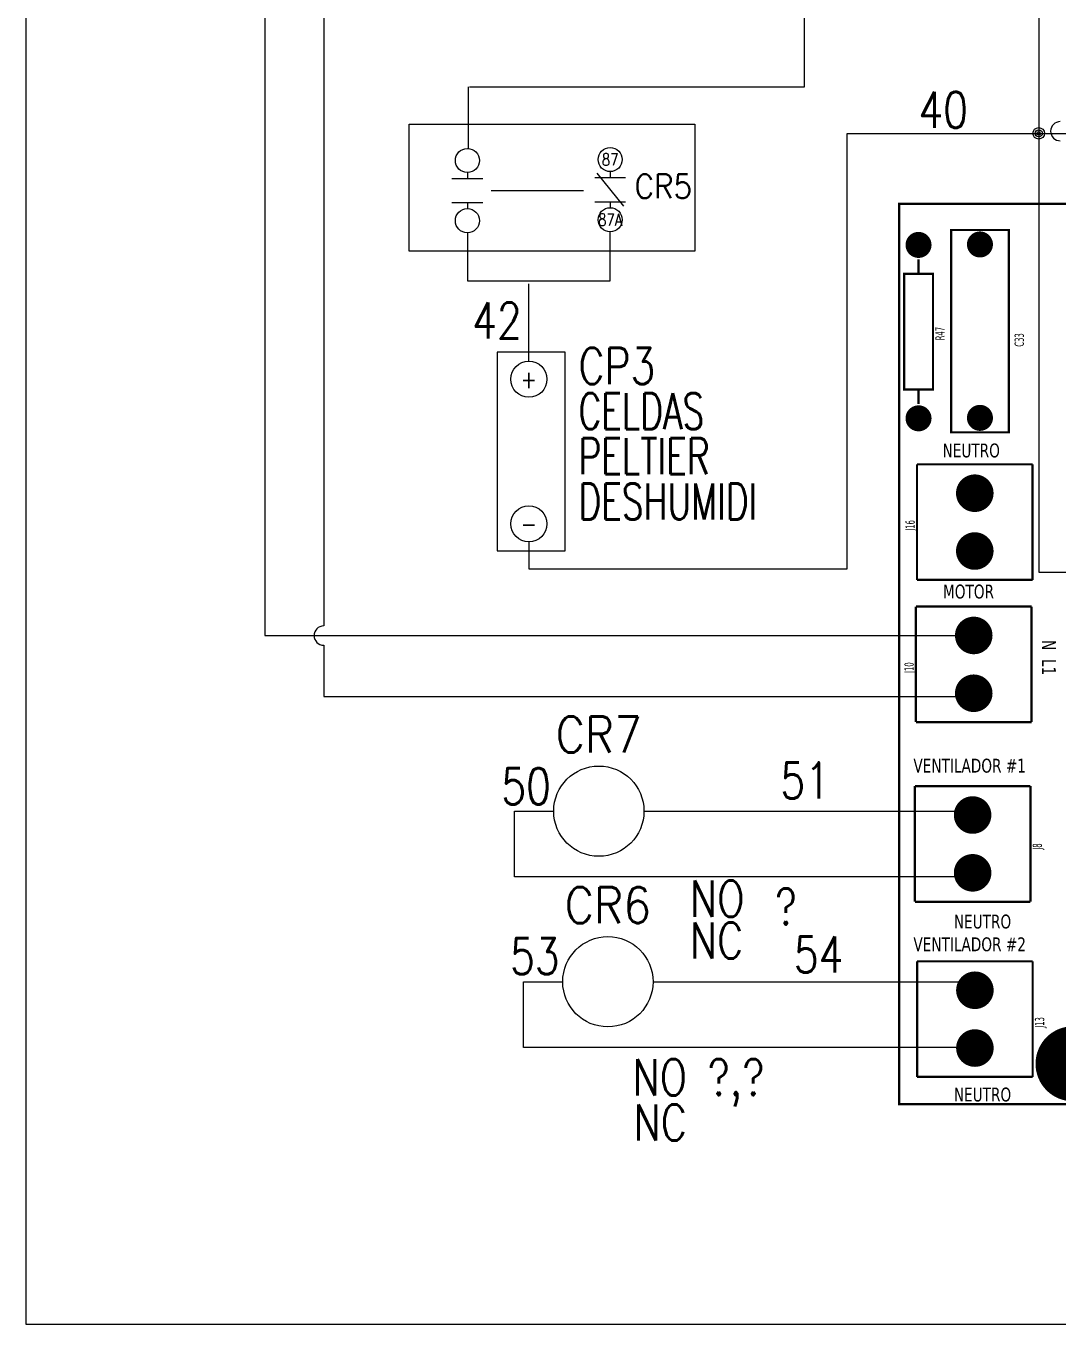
# Model space of a CAD drawing. Header units: millimetres. Extents: x 123.5 to 144.3, y 105.4 to 121.6.
# Drawn here: x 123.51 to 128.86, y 105.41 to 112.14 of the extents above; entities that cross this region are included whole.
import ezdxf
from ezdxf.enums import TextEntityAlignment as Align

# ---------------------------------------------------------------- set-up
doc = ezdxf.new("R2010")
doc.units = ezdxf.units.MM
for name, color, linetype in [('DESC', 250, 'Continuous'), ('LINK', 9, 'Continuous'), ('MISC', 7, 'Continuous'), ('SYMS', 7, 'Continuous'), ('TAGS', 250, 'Continuous'), ('TERMS', 250, 'Continuous'), ('WIREFIXED', 7, 'Continuous'), ('WIRES', 7, 'Continuous'), ('XREF', 7, 'Continuous')]:
    doc.layers.add(name, color=color, linetype=linetype)
doc.styles.get("Standard").update_dxf_attribs({"font": 'tahoma.ttf'})
doc.styles.add('WD', font='romans.shx')

# ---------------------------------------------------------------- blocks, each defined once
blk = doc.blocks.new('EPAD')
at = {"const_width": 0.5}
blk.add_lwpolyline([(-0.25, 0, 1), (0.25, 0, 1)], format="xyb", close=True, dxfattribs=at)
blk = doc.blocks.new('psocboardV2')
at = {"const_width": 0.00787}
for points in [[(113.3921, 109.2416), (120.0378, 109.2416), (120.0378, 112.3558), (113.3921, 112.3558), (113.3921, 109.2416)], [(113.3921, 109.2416), (120.0378, 109.2416), (120.0378, 112.3558), (113.3921, 112.3558), (113.3921, 109.2416)], [(113.3921, 109.2416), (120.0378, 109.2416), (120.0378, 112.3558), (113.3921, 112.3558), (113.3921, 109.2416)], [(113.5716, 111.5657), (113.7716, 111.5657), (113.7716, 112.2657), (113.5716, 112.2657), (113.5716, 111.5657)], [(113.5716, 111.5657), (113.7716, 111.5657), (113.7716, 112.2657), (113.5716, 112.2657), (113.5716, 111.5657)], [(113.5716, 111.5657), (113.7716, 111.5657), (113.7716, 112.2657), (113.5716, 112.2657), (113.5716, 111.5657)], [(113.459, 112.1641), (113.459, 112.1141)], [(113.459, 112.1641), (113.459, 112.1141)], [(113.459, 112.1641), (113.459, 112.1141)], [(113.409, 111.7141), (113.509, 111.7141), (113.509, 112.1141), (113.409, 112.1141), (113.409, 111.7141)], [(113.409, 111.7141), (113.509, 111.7141), (113.509, 112.1141), (113.409, 112.1141), (113.409, 111.7141)], [(113.409, 111.7141), (113.509, 111.7141), (113.509, 112.1141), (113.409, 112.1141), (113.409, 111.7141)], [(113.459, 111.7141), (113.459, 111.6641)], [(113.459, 111.7141), (113.459, 111.6641)], [(113.459, 111.7141), (113.459, 111.6641)], [(113.4537, 111.455), (113.8537, 111.455)], [(113.4537, 111.055), (113.4537, 111.455)], [(113.4537, 111.455), (113.8537, 111.455)], [(113.4537, 111.055), (113.4537, 111.455)], [(113.4537, 111.455), (113.8537, 111.455)], [(113.4537, 111.055), (113.4537, 111.455)], [(113.8537, 111.055), (113.8537, 111.455)], [(113.8537, 111.055), (113.8537, 111.455)], [(113.8537, 111.055), (113.8537, 111.455)], [(113.4537, 111.055), (113.8537, 111.055)], [(113.4537, 111.055), (113.8537, 111.055)], [(113.4537, 111.055), (113.8537, 111.055)], [(113.4501, 110.9629), (113.8501, 110.9629)], [(113.4501, 110.5629), (113.4501, 110.9629)], [(113.4501, 110.9629), (113.8501, 110.9629)], [(113.4501, 110.5629), (113.4501, 110.9629)], [(113.4501, 110.9629), (113.8501, 110.9629)], [(113.4501, 110.5629), (113.4501, 110.9629)], [(113.8501, 110.5629), (113.8501, 110.9629)], [(113.8501, 110.5629), (113.8501, 110.9629)], [(113.8501, 110.5629), (113.8501, 110.9629)], [(113.4501, 110.5629), (113.8501, 110.5629)], [(113.4501, 110.5629), (113.8501, 110.5629)], [(113.4501, 110.5629), (113.8501, 110.5629)], [(113.8462, 110.3416), (113.4462, 110.3416)], [(113.4462, 110.3416), (113.4462, 109.9416)], [(113.8462, 110.3416), (113.4462, 110.3416)], [(113.4462, 110.3416), (113.4462, 109.9416)], [(113.8462, 110.3416), (113.4462, 110.3416)], [(113.4462, 110.3416), (113.4462, 109.9416)], [(113.8462, 110.3416), (113.8462, 109.9416)], [(113.8462, 110.3416), (113.8462, 109.9416)], [(113.8462, 110.3416), (113.8462, 109.9416)], [(113.8462, 109.9416), (113.4462, 109.9416)], [(113.8462, 109.9416), (113.4462, 109.9416)], [(113.8462, 109.9416), (113.4462, 109.9416)], [(113.8541, 109.7353), (113.4541, 109.7353)], [(113.4541, 109.7353), (113.4541, 109.3353)], [(113.8541, 109.7353), (113.4541, 109.7353)], [(113.4541, 109.7353), (113.4541, 109.3353)], [(113.8541, 109.7353), (113.4541, 109.7353)], [(113.4541, 109.7353), (113.4541, 109.3353)], [(113.8541, 109.7353), (113.8541, 109.3353)], [(113.8541, 109.7353), (113.8541, 109.3353)], [(113.8541, 109.7353), (113.8541, 109.3353)], [(113.8541, 109.3353), (113.4541, 109.3353)], [(113.8541, 109.3353), (113.4541, 109.3353)], [(113.8541, 109.3353), (113.4541, 109.3353)]]:
    blk.add_lwpolyline(points, dxfattribs=at)
for p, xscale, yscale in [((113.459, 112.2141), 0.09, 0.09), ((113.6716, 112.2157), 0.09, 0.09), ((113.459, 111.6141), 0.09, 0.09), ((113.6716, 111.6157), 0.09, 0.09), ((113.6537, 111.355), 0.13, 0.13), ((113.6537, 111.155), 0.13, 0.13), ((113.6501, 110.8629), 0.13, 0.13), ((113.6501, 110.6629), 0.13, 0.13), ((113.6462, 110.2416), 0.13, 0.13), ((113.6462, 110.0416), 0.13, 0.13), ((113.6541, 109.6353), 0.13, 0.13), ((113.6541, 109.4353), 0.13, 0.13), ((113.994, 109.3809), 0.26, 0.26)]:
    blk.add_blockref('EPAD', p, dxfattribs=dict(xscale=xscale, yscale=yscale))
for s, height, rotation, width, p in [('R47', 0.032, 90, 0.625, (113.549, 111.8841)), ('R47', 0.032, 90, 0.625, (113.549, 111.8841)), ('R47', 0.032, 90, 0.625, (113.549, 111.8841)), ('C33', 0.032, 90, 0.625, (113.8235, 111.862)), ('C33', 0.032, 90, 0.625, (113.8235, 111.862)), ('C33', 0.032, 90, 0.625, (113.8235, 111.862)), ('J16', 0.032, 90, 0.625, (113.4458, 111.225)), ('J16', 0.032, 90, 0.625, (113.4458, 111.225)), ('J16', 0.032, 90, 0.625, (113.4458, 111.225)), ('N  L1', 0.048, 270, 0.833333, (113.8863, 110.8471)), ('N  L1', 0.048, 270, 0.833333, (113.8863, 110.8471)), ('N  L1', 0.048, 270, 0.833333, (113.8863, 110.8471)), ('J10', 0.032, 90, 0.625, (113.4422, 110.7329)), ('J10', 0.032, 90, 0.625, (113.4422, 110.7329)), ('J10', 0.032, 90, 0.625, (113.4422, 110.7329)), ('J8', 0.032, 90, 0.625, (113.8861, 110.1216)), ('J8', 0.032, 90, 0.625, (113.8861, 110.1216)), ('J8', 0.032, 90, 0.625, (113.8861, 110.1216)), ('J13', 0.032, 90, 0.625, (113.894, 109.5053)), ('J13', 0.032, 90, 0.625, (113.894, 109.5053)), ('J13', 0.032, 90, 0.625, (113.894, 109.5053))]:
    blk.add_text(s, height=height, rotation=rotation, dxfattribs=dict(width=width)).set_placement(p)
at = {"width": 0.833333}
for s, p in [('NEUTRO', (113.5422, 111.479)), ('NEUTRO', (113.5422, 111.479)), ('NEUTRO', (113.5422, 111.479)), ('MOTOR', (113.5437, 110.9908)), ('MOTOR', (113.5437, 110.9908)), ('MOTOR', (113.5437, 110.9908)), ('VENTILADOR #1', (113.4413, 110.3884)), ('VENTILADOR #1', (113.4413, 110.3884)), ('VENTILADOR #1', (113.4413, 110.3884)), ('NEUTRO', (113.5813, 109.8491)), ('NEUTRO', (113.5813, 109.8491)), ('NEUTRO', (113.5813, 109.8491)), ('VENTILADOR #2', (113.4413, 109.7703)), ('VENTILADOR #2', (113.4413, 109.7703)), ('VENTILADOR #2', (113.4413, 109.7703)), ('NEUTRO', (113.5813, 109.2506)), ('NEUTRO', (113.5813, 109.2506)), ('NEUTRO', (113.5813, 109.2506))]:
    blk.add_text(s, height=0.048, dxfattribs=at).set_placement(p)
blk = doc.blocks.new('WDDOT')
for radius in [0.03, 0.0187, 0.00929]:
    blk.add_circle((0, 0), radius)
blk = doc.blocks.new('HCR1')
blk.add_circle((0, 0), 0.1562)
at = {"style": 'WD'}
for tag, width, p in [('INST', 0.7, (0.0055, 0.5282)), ('LOC', 0.7, (0.0055, 0.3586)), ('TAG1', 0.9, (0, 0.2024))]:
    blk.add_attdef(tag, text='', height=0.125, dxfattribs=dict(at, width=width)).set_placement(p, align=Align.CENTER)
at = {"style": 'WD', "flags": 9}
blk.add_attdef('FAMILY', text='', height=0.01, dxfattribs=at).set_placement((-0.0053, 0.1698), align=Align.CENTER)
at = {"style": 'WD'}
for tag, p, width in [('DESC1', (1.126, 0.0757), 0.9), ('DESC2', (1.126, -0.0806), 0.9), ('DESC3', (1.126, -0.2368), 0.9), ('XREFNO', (1.3591, -0.3931), 0.8), ('XREFNC', (1.3591, -0.5493), 0.8)]:
    blk.add_attdef(tag, p, '', height=0.125, dxfattribs=dict(at, width=width))
at = {"linetype": 'Continuous', "style": 'WD', "flags": 9}
blk.add_attdef('ASSYCODE', text='', height=0.01, dxfattribs=at).set_placement((0, 0.125), align=Align.CENTER)
at = {"linetype": 'Continuous', "style": 'WD', "flags": 1}
for tag, p in [('MFG', (0, 0.1404)), ('CAT', (0, 0.1593))]:
    blk.add_attdef(tag, text='', height=0.01, dxfattribs=at).set_placement(p, align=Align.MIDDLE)
at = {"style": 'WD', "flags": 1}
for tag, p in [('X4TERM01', (-0.1562, 0)), ('X1TERM02', (0.1562, 0))]:
    blk.add_attdef(tag, p, '', height=0.0125, dxfattribs=at)
at = {"linetype": 'Continuous', "style": 'WD'}
blk.add_attdef('TERM01', text='', height=0.125, dxfattribs=at).set_placement((-0.2, -0.0662), align=Align.TOP_RIGHT)
blk.add_attdef('TERM02', text='', height=0.125, dxfattribs=at).set_placement((0.2, -0.0662), align=Align.TOP_LEFT)
at = {"style": 'WD', "width": 0.8, "flags": 8}
for tag, p in [('NO', (1.126, -0.3931)), ('NC', (1.126, -0.5493))]:
    blk.add_attdef(tag, p, '', height=0.125, dxfattribs=at)
blk = doc.blocks.new('VDV1T6')
for p, q in [((-0.1094, 0.3438), (-0.1094, -0.3438)), ((0.125, 0.3438), (-0.1094, 0.3438)), ((0.125, -0.3438), (0.125, 0.3438)), ((-0.1094, -0.3438), (0.125, -0.3438))]:
    blk.add_line(p, q)
for centre in [(0, 0.25), (0, -0.25)]:
    blk.add_circle(centre, 0.0625)
at = {"style": 'WD'}
for tag, p, width in [('INST', (0.1774, 0.5595), 0.7), ('LOC', (0.1774, 0.3899), 0.7), ('TAG1', (0.1719, 0.2336), 0.8), ('DESC1', (0.1719, 0.0774), 0.7), ('DESC2', (0.1719, -0.0789), 0.7), ('RATING1', (0.1875, -0.2351), 0.7), ('RATING2', (0.1875, -0.3914), 0.7), ('XREF', (0.1719, -0.5476), 0.7)]:
    blk.add_attdef(tag, p, '', height=0.125, dxfattribs=dict(at, width=width))
at = {"style": 'WD', "flags": 1}
for tag, p in [('X2TERM02', (0, 0.3125)), ('X4TERM02', (-0.0625, 0.25)), ('X1TERM02', (0.0625, 0.25)), ('X4TERM01', (-0.0625, -0.25)), ('X1TERM01', (0.0625, -0.25)), ('X8TERM01', (0, -0.3125))]:
    blk.add_attdef(tag, p, '', height=0.0125, dxfattribs=at)
at = {"linetype": 'Continuous', "style": 'WD', "width": 0.8, "flags": 8}
for tag, p in [('TERM02', (0, 0.25)), ('TERM01', (0, -0.25))]:
    blk.add_attdef(tag, text='', height=0.0625, dxfattribs=at).set_placement(p, align=Align.MIDDLE)
at = {"style": 'WD', "flags": 9}
blk.add_attdef('FAMILY', text='', height=0.01, dxfattribs=at).set_placement((0.1978, -0.0646), align=Align.CENTER)
at = {"linetype": 'Continuous', "style": 'WD', "flags": 1}
for tag, p in [('MFG', (0.2031, -0.0939)), ('CAT', (0.2031, -0.0751))]:
    blk.add_attdef(tag, text='', height=0.01, dxfattribs=at).set_placement(p, align=Align.MIDDLE)
at = {"linetype": 'Continuous', "style": 'WD', "flags": 9}
blk.add_attdef('ASSYCODE', text='', height=0.01, dxfattribs=at).set_placement((0.2031, -0.1094), align=Align.CENTER)
blk = doc.blocks.new('VCR21T')
for p, q in [((0, 0.0938), (0, 0.0625)), ((0, -0.0625), (0, -0.0938))]:
    blk.add_line(p, q)
at = {"linetype": 'Continuous'}
for p, q in [((-0.08, 0.0625), (0.08, 0.0625)), ((-0.08, -0.0625), (0.08, -0.0625))]:
    blk.add_line(p, q, dxfattribs=at)
for centre in [(0, 0.1562), (0, -0.1562)]:
    blk.add_circle(centre, 0.0625)
at = {"style": 'WD'}
for tag, p, width in [('INST', (0.125, 0.3258), 0.7), ('LOC', (0.125, 0.1562), 0.7), ('TAG2', (0.1269, -0.045), 0.9), ('XREF', (0.1287, -0.1994), 0.7), ('DESC1', (0.1287, -0.3514), 0.7), ('DESC2', (0.1287, -0.4987), 0.7), ('DESC3', (0.1287, -0.646), 0.7)]:
    blk.add_attdef(tag, p, '', height=0.125, dxfattribs=dict(at, width=width))
for tag, p, height, flags in [('X2TERM01', (0, 0.2188), 0.0125, 1), ('FAMILY', (-0.1808, 0.0031), 0.01, 9), ('CONTACT', (-0.1808, -0.0135), 0.01, 1), ('X8TERM02', (0, -0.2188), 0.0125, 1)]:
    blk.add_attdef(tag, p, '', height=height, dxfattribs=dict(at, flags=flags))
at = {"linetype": 'Continuous', "style": 'WD', "width": 0.8, "flags": 8}
for tag, p in [('TERM01', (0, 0.1562)), ('TERM02', (0, -0.1562))]:
    blk.add_attdef(tag, text='', height=0.0625, dxfattribs=at).set_placement(p, align=Align.MIDDLE_CENTER)
at = {"color": 7, "style": 'WD'}
for tag, p in [('X4LINK', (-0.1406, 0)), ('X1LINK', (0.125, 0))]:
    blk.add_attdef(tag, p, '', height=0.01, dxfattribs=at)
blk = doc.blocks.new('VCR22T')
at = {"linetype": 'Continuous'}
for p, q in [((-0.0687, 0.0859), (0.0687, -0.0859)), ((-0.08, 0.0625), (0.08, 0.0625)), ((-0.08, -0.0625), (0.08, -0.0625))]:
    blk.add_line(p, q, dxfattribs=at)
for p, q in [((0, 0.0938), (0, 0.0625)), ((0, -0.0625), (0, -0.0938))]:
    blk.add_line(p, q)
for centre in [(0, 0.1562), (0, -0.1562)]:
    blk.add_circle(centre, 0.0625)
at = {"style": 'WD'}
for tag, p, width in [('INST', (0.125, 0.3258), 0.7), ('LOC', (0.125, 0.1562), 0.7), ('TAG2', (0.1269, -0.045), 0.9), ('XREF', (0.1287, -0.1994), 0.7), ('DESC1', (0.1287, -0.3514), 0.7), ('DESC2', (0.1287, -0.4987), 0.7), ('DESC3', (0.1287, -0.646), 0.7)]:
    blk.add_attdef(tag, p, '', height=0.125, dxfattribs=dict(at, width=width))
for tag, p, height, flags in [('X2TERM01', (0, 0.2188), 0.0125, 1), ('FAMILY', (-0.1808, 0.0031), 0.01, 9), ('CONTACT', (-0.1808, -0.0135), 0.01, 1), ('X8TERM02', (0, -0.2188), 0.0125, 1)]:
    blk.add_attdef(tag, p, '', height=height, dxfattribs=dict(at, flags=flags))
at = {"linetype": 'Continuous', "style": 'WD', "width": 0.8, "flags": 8}
for tag, p in [('TERM01', (0, 0.1562)), ('TERM02', (0, -0.1562))]:
    blk.add_attdef(tag, text='', height=0.0625, dxfattribs=at).set_placement(p, align=Align.MIDDLE_CENTER)
at = {"color": 7, "style": 'WD'}
for tag, p in [('X4LINK', (-0.1406, 0)), ('X1LINK', (0.125, 0))]:
    blk.add_attdef(tag, p, '', height=0.01, dxfattribs=at)
blk = doc.blocks.new('rele')
at = {"layer": 'DESC'}
blk.add_lwpolyline([(135.7163, 116.7438), (137.2001, 116.7438), (137.2001, 116.0836), (135.7163, 116.0836)], close=True, dxfattribs=at)
at = {"layer": 'LINK'}
blk.add_lwpolyline([(136.1416, 116.3996), (136.6216, 116.3996)], dxfattribs=at)
at = {"layer": 'WIRES'}
for p, q in [((136.0184, 116.1798), (136.0184, 115.9298)), ((136.7598, 115.9298), (136.7598, 116.1847)), ((136.0184, 115.9298), (136.7598, 115.9298))]:
    blk.add_line(p, q, dxfattribs=at)
at = {"layer": 'SYMS'}
blk.add_blockref('VCR21T', (136.0184, 116.3985), dxfattribs=at)
ref = blk.add_blockref('VCR22T', (136.7598, 116.4034), dxfattribs=at)
ref.add_attrib('TAG2', 'CR5', (136.8867, 116.3584), dxfattribs={"layer": 'TAGS', "height": 0.125, "style": 'WD', "width": 0.9})
ref.add_attrib('TERM02', '87A', dxfattribs={"layer": 'TERMS', "linetype": 'Continuous', "height": 0.0625, "style": 'WD', "width": 0.8, "flags": 8}).set_placement((136.7598, 116.2472), align=Align.MIDDLE_CENTER)
ref.add_attrib('TERM01', '87', dxfattribs={"layer": 'TERMS', "linetype": 'Continuous', "height": 0.0625, "style": 'WD', "width": 0.8, "flags": 8}).set_placement((136.7598, 116.5597), align=Align.MIDDLE_CENTER)
blk = doc.blocks.new('WD_WNV')
at = {"style": 'WD', "flags": 1}
for tag, p in [('W01USER', (-0.0625, 0.0938)), ('W02USER', (-0.0625, 0.0859)), ('W03USER', (-0.0625, 0.0781)), ('W04USER', (-0.0625, 0.0703)), ('W05USER', (-0.0625, 0.0625)), ('W06USER', (-0.0625, 0.0547)), ('W07USER', (-0.0625, 0.0469)), ('W08USER', (-0.0625, 0.0391)), ('W09USER', (-0.0625, 0.0312)), ('W10USER', (-0.0625, 0.0234))]:
    blk.add_attdef(tag, text='', height=0.005, dxfattribs=at).set_placement(p, align=Align.CENTER)
at = {"linetype": 'Continuous', "style": 'WD', "width": 0.8}
blk.add_attdef('WIRENO', text='', height=0.125, dxfattribs=at).set_placement((-0.05, 0), align=Align.MIDDLE_RIGHT)
blk = doc.blocks.new('WD_WNH')
at = {"linetype": 'Continuous', "style": 'WD', "width": 0.8}
blk.add_attdef('WIRENO', text='', height=0.125, dxfattribs=at).set_placement((0, 0.0625), align=Align.CENTER)
at = {"style": 'WD', "flags": 1}
for tag, p in [('W01USER', (0, 0.0781)), ('W02USER', (0, 0.0703)), ('W03USER', (0, 0.0625)), ('W04USER', (0, 0.0547)), ('W05USER', (0, 0.0469)), ('W06USER', (0, 0.0391)), ('W07USER', (0, 0.0312)), ('W08USER', (0, 0.0234)), ('W09USER', (0, 0.0156)), ('W10USER', (0, 0.0078))]:
    blk.add_attdef(tag, text='', height=0.005, dxfattribs=at).set_placement(p, align=Align.CENTER)

msp = doc.modelspace()

# ---------------------------------------------------------------- linework, layer by layer
at = {"color": 7, "linetype": 'Continuous'}
for p, q in [((123.5055, 121.5905), (123.5055, 105.4055)), ((123.5055, 105.4055), (144.2555, 105.4055))]:
    msp.add_line(p, q, dxfattribs=at)
at = {"layer": 'WIRES'}
for p, q in [((125.0515, 116.8648), (125.0515, 109.0283)), ((124.7466, 116.4189), (124.7466, 108.9783)), ((128.7644, 112.4084), (128.7644, 109.3078)), ((127.5486, 111.9782), (127.5486, 112.3584)), ((127.5486, 111.8256), (127.5486, 111.9782)), ((125.8043, 111.5064), (125.8043, 111.8256)), ((125.8081, 111.8256), (127.5486, 111.8256)), ((127.7697, 109.3255), (127.7697, 111.585)), ((127.7697, 111.585), (128.7644, 111.585)), ((128.7644, 111.585), (132.0068, 111.585)), ((126.1172, 110.4024), (126.1172, 110.8036)), ((126.1172, 109.4649), (126.1172, 109.3255)), ((126.1172, 109.3255), (127.7697, 109.3255)), ((128.7644, 109.3078), (131.6313, 109.3078)), ((124.7466, 108.9783), (128.4347, 108.9783)), ((125.0515, 108.9283), (125.0515, 108.6624)), ((125.0515, 108.6624), (128.4181, 108.6624)), ((126.0419, 107.7264), (126.0419, 108.0673)), ((126.0419, 108.0673), (126.246, 108.0673)), ((126.7148, 108.0673), (128.3471, 108.0673)), ((128.3998, 107.7264), (126.0419, 107.7264)), ((126.0888, 106.8409), (126.0888, 107.1819)), ((126.0888, 107.1819), (126.293, 107.1819)), ((126.7617, 107.1819), (128.3941, 107.1819)), ((128.4468, 106.8409), (126.0888, 106.8409))]:
    msp.add_line(p, q, dxfattribs=at)
for centre in [(128.8764, 111.596), (125.0515, 108.9783)]:
    msp.add_arc(centre, 0.05, 90, 270, dxfattribs=at)

# ---------------------------------------------------------------- block references
at = {"layer": 'DESC'}
msp.add_blockref('rele', (-10.2207, -5.1106), dxfattribs=at)
at = {"layer": 'DESC', "xscale": 1.5, "yscale": 1.5, "zscale": 1.5}
msp.add_blockref('psocboardV2', (-42.0481, -57.3152), dxfattribs=at)
at = {"layer": 'SYMS'}
msp.add_blockref('WDDOT', (128.7644, 111.585), dxfattribs=at)
ref = msp.add_blockref('VDV1T6', (126.1172, 109.9337), dxfattribs=dict(at, xscale=1.5, yscale=1.5, zscale=1.5))
ref.add_attrib('DESC1', 'CELDAS', (126.375, 110.0498), dxfattribs={"layer": 'DESC', "height": 0.1875, "style": 'WD', "width": 0.7})
ref.add_attrib('DESC2', 'PELTIER', (126.375, 109.8154), dxfattribs={"layer": 'DESC', "height": 0.1875, "style": 'WD', "width": 0.7})
ref.add_attrib('XREF', 'DESHUMIDI', (126.375, 109.581), dxfattribs={"layer": 'XREF', "height": 0.1875, "style": 'WD', "width": 0.7})
ref.add_attrib('TERM02', '+', dxfattribs={"layer": 'TERMS', "linetype": 'Continuous', "height": 0.0938, "style": 'WD', "width": 0.8, "flags": 8}).set_placement((126.1172, 110.3087), align=Align.MIDDLE)
ref.add_attrib('TERM01', '-', dxfattribs={"layer": 'TERMS', "linetype": 'Continuous', "height": 0.0938, "style": 'WD', "width": 0.8, "flags": 8}).set_placement((126.1172, 109.5587), align=Align.MIDDLE)
ref.add_attrib('TAG1', 'CP3', (126.375, 110.2841), dxfattribs={"layer": 'TAGS', "height": 0.1875, "style": 'WD', "width": 0.8})
ref = msp.add_blockref('HCR1', (126.4804, 108.0673), dxfattribs=dict(at, xscale=1.5, yscale=1.5, zscale=1.5))
ref.add_attrib('NC', 'NC', (126.9537, 107.3019), dxfattribs={"layer": 'MISC', "height": 0.1875, "style": 'WD', "width": 0.8, "flags": 8})
ref.add_attrib('NO', 'NO', (126.9537, 107.5192), dxfattribs={"layer": 'MISC', "height": 0.1875, "style": 'WD', "width": 0.8, "flags": 8})
ref.add_attrib('XREFNO', '?', (127.3936, 107.4777), dxfattribs={"layer": 'XREF', "height": 0.1875, "style": 'WD', "width": 0.8})
ref.add_attrib('TAG1', 'CR7', dxfattribs={"layer": 'TAGS', "height": 0.1875, "style": 'WD', "width": 0.9}).set_placement((126.4804, 108.3709), align=Align.CENTER)
ref = msp.add_blockref('HCR1', (126.5273, 107.1819), dxfattribs=dict(at, xscale=1.5, yscale=1.5, zscale=1.5))
ref.add_attrib('NC', 'NC', (126.6604, 106.3579), dxfattribs={"layer": 'MISC', "height": 0.1875, "style": 'WD', "width": 0.8, "flags": 8})
ref.add_attrib('NO', 'NO', (126.6553, 106.5922), dxfattribs={"layer": 'MISC', "height": 0.1875, "style": 'WD', "width": 0.8, "flags": 8})
ref.add_attrib('XREFNO', '?,?', (127.0447, 106.5922), dxfattribs={"layer": 'XREF', "height": 0.1875, "style": 'WD', "width": 0.8})
ref.add_attrib('TAG1', 'CR6', dxfattribs={"layer": 'TAGS', "height": 0.1875, "style": 'WD', "width": 0.9}).set_placement((126.5273, 107.4855), align=Align.CENTER)
at = {"layer": 'WIREFIXED'}
ref = msp.add_blockref('WD_WNV', (128.4724, 111.7065), dxfattribs=dict(at, xscale=1.5, yscale=1.5, zscale=1.5))
ref.add_attrib('WIRENOF', '40', dxfattribs={"linetype": 'Continuous', "height": 0.1875, "style": 'WD', "width": 0.8}).set_placement((128.3974, 111.7065), align=Align.MIDDLE_RIGHT)
ref = msp.add_blockref('WD_WNV', (126.1549, 110.6137), dxfattribs=dict(at, xscale=1.5, yscale=1.5, zscale=1.5))
ref.add_attrib('WIRENOF', '42', dxfattribs={"linetype": 'Continuous', "height": 0.1875, "style": 'WD', "width": 0.8}).set_placement((126.0799, 110.6137), align=Align.MIDDLE_RIGHT)
ref = msp.add_blockref('WD_WNH', (126.1024, 108.0086), dxfattribs=dict(at, xscale=1.5, yscale=1.5, zscale=1.5))
ref.add_attrib('WIRENOF', '50', dxfattribs={"linetype": 'Continuous', "height": 0.1875, "style": 'WD', "width": 0.8}).set_placement((126.1024, 108.1024), align=Align.CENTER)
ref = msp.add_blockref('WD_WNH', (127.5516, 108.0391), dxfattribs=dict(at, xscale=1.5, yscale=1.5, zscale=1.5))
ref.add_attrib('WIRENOF', '51', dxfattribs={"linetype": 'Continuous', "height": 0.1875, "style": 'WD', "width": 0.8}).set_placement((127.5516, 108.1328), align=Align.CENTER)
ref = msp.add_blockref('WD_WNH', (126.148, 107.1271), dxfattribs=dict(at, xscale=1.5, yscale=1.5, zscale=1.5))
ref.add_attrib('WIRENOF', '53', dxfattribs={"linetype": 'Continuous', "height": 0.1875, "style": 'WD', "width": 0.8}).set_placement((126.148, 107.2208), align=Align.CENTER)
ref = msp.add_blockref('WD_WNH', (127.622, 107.1354), dxfattribs=dict(at, xscale=1.5, yscale=1.5, zscale=1.5))
ref.add_attrib('WIRENOF', '54', dxfattribs={"linetype": 'Continuous', "height": 0.1875, "style": 'WD', "width": 0.8}).set_placement((127.622, 107.2291), align=Align.CENTER)

doc.saveas('drawing.dxf')
